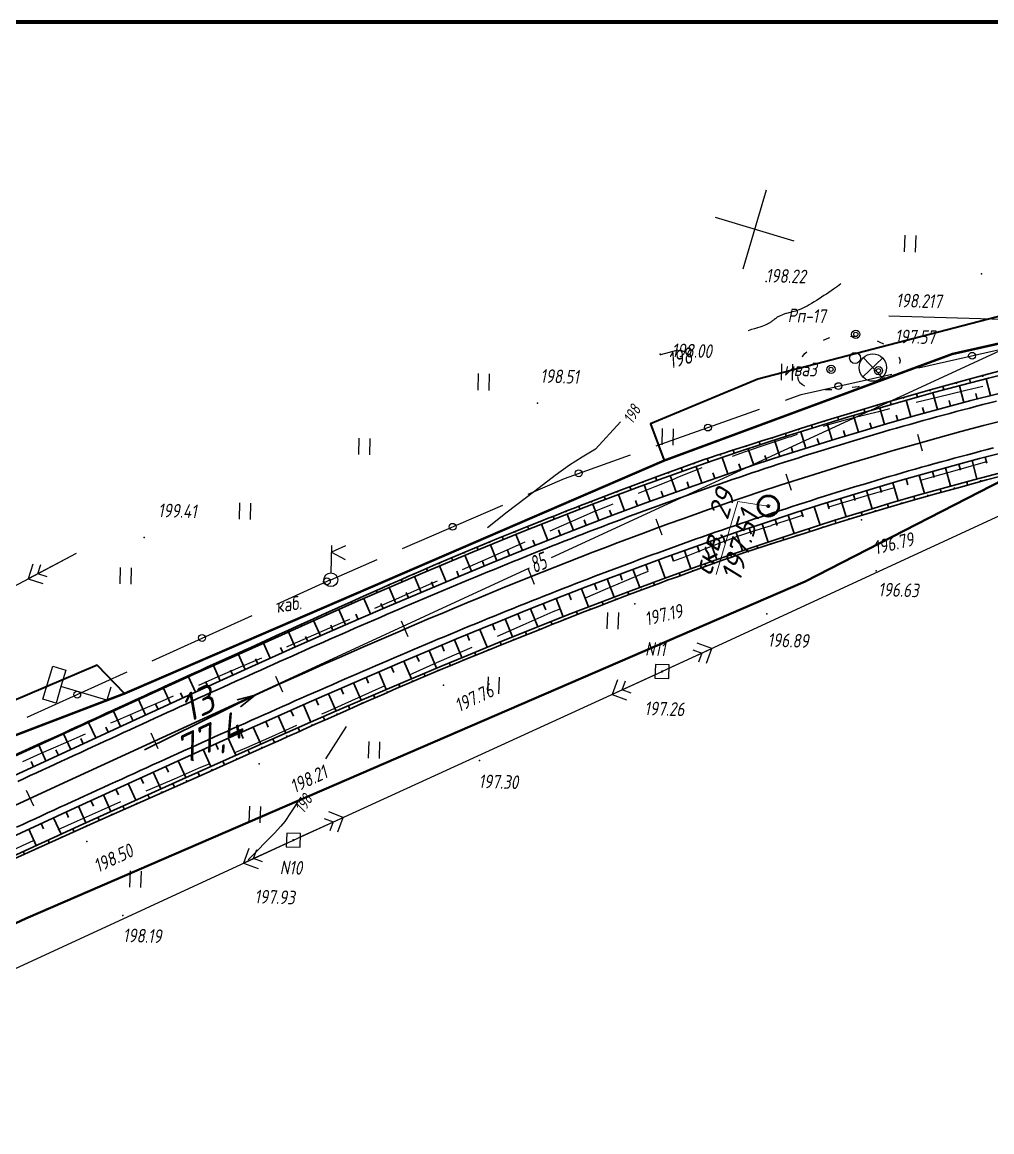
# Paper-space layout 'Лист1' of a CAD drawing. Header units: millimetres. Extents: x -631 to 409, y -3 to 286.
# Drawn here: x -334 to -192.5, y 124.6 to 286.5 of the extents above; entities that cross this region are included whole.
import ezdxf

# ---------------------------------------------------------------- set-up
doc = ezdxf.new("R2010")
doc.units = ezdxf.units.MM
doc.linetypes.add('CONTI', pattern=[0])
for name, color, linetype, lineweight in [('10', 1, 'Continuous', 35), ('геология', 7, 'Continuous', 20), ('КОПИЯ_ОСЬ_13_ОТКОСЫ', 7, 'Continuous', 30), ('КОПИЯ_ОСЬ_ГРАНИЦЫ_ПОЛОС', 7, 'Continuous', 30), ('ОСЬ_ВЕРХ_ПОКРЫТИЯ_ГРАНИЦЫ_ПОЛОС', 7, 'Continuous', 30), ('ОСЬ_ВЕРХ_ПОКРЫТИЯ_ОСЬ', 1, 'Continuous', 30), ('Уклоны ПЧ', 5, 'Continuous', 30)]:
    doc.layers.add(name, color=color, linetype=linetype, lineweight=lineweight)
for name, color, linetype in [('_Оформление', 7, 'Continuous'), ('_Ростелеком', 6, 'Continuous'), ('GOR_BDEFAULT', 212, 'CONTI'), ('NAD_MDEFAULT', 7, 'CONTI'), ('PI_OTDEFAULT', 172, 'CONTI'), ('PI_TTDEFAULT', 5, 'CONTI'), ('PLN_O', 7, 'CONTI'), ('SETKR', 2, 'CONTI'), ('SIT_LDEFAULT', 7, 'CONTI'), ('USLZNDEFAULT', 7, 'CONTI'), ('ZAPSKDEFAULT', 7, 'CONTI'), ('КОПИЯ_ОСЬ_ТАНГЕНСЫ', 1, 'Continuous'), ('ОСЬ_ВЕРХ_ПОКРЫТИЯ_ПИКЕТЫ', 1, 'Continuous')]:
    doc.layers.add(name, color=color, linetype=linetype)
doc.styles.add('eskd', font='isocpeur.ttf', dxfattribs={"width": 1.2, "height": 2})
doc.styles.add('SHRFT', font='isocpeui.ttf')
doc.styles.get("Standard").update_dxf_attribs({"font": 'isocpeui.ttf'})
doc.styles.add('ГОСТ', font='isocpeur.ttf', dxfattribs={"height": 4})
doc.linetypes.add('Связь', pattern='A,12.5,[130,ltypeshp.shx,S=1,R=-30,X=0,Y=0.9],1,[130,ltypeshp.shx,S=1,R=-30,X=0,Y=0.9],1,[130,ltypeshp.shx,S=1,R=-30,X=0,Y=0.9],4.5', length=19)

# ---------------------------------------------------------------- blocks, each defined once
blk = doc.blocks.new('BL_333')
at = {"color": 0}
for p, q in [((0, -6), (0, 6)), ((-6, 0), (6, 0))]:
    blk.add_line(p, q, dxfattribs=at)
blk = doc.blocks.new('BL_2011')
at = {"color": 0}
for p, q in [((0, 0), (0, 2.4)), ((1.6, 0), (1.6, 2.4))]:
    blk.add_line(p, q, dxfattribs=at)
blk = doc.blocks.new('BL_7')
at = {"color": 0}
for p, q in [((-1.4, 1.4), (1.4, -1.4)), ((-1.4, -1.4), (1.4, 1.4))]:
    blk.add_line(p, q, dxfattribs=at)
blk.add_circle((0, 0), 2, dxfattribs=at)
blk = doc.blocks.new('BL_2009')
at = {"color": 0}
for centre, radius in [((0, 3.46), 0.6), ((0, 3.46), 0.3), ((0, 0), 0.8), ((-3.46, -1.74), 0.6), ((-3.46, -1.74), 0.3), ((3.46, -1.74), 0.6), ((3.46, -1.74), 0.3)]:
    blk.add_circle(centre, radius, dxfattribs=at)
blk = doc.blocks.new('BL_27')
at = {"color": 0}
for p, q in [((1, 1), (-1, 1)), ((-1, 1), (-1, -1)), ((1, -1), (1, 1)), ((-1, -1), (1, -1))]:
    blk.add_line(p, q, dxfattribs=at)
blk.add_circle((0, 0), 0.1, dxfattribs=at)
blk = doc.blocks.new('BL_4017')
at = {"color": 0}
for p, q in [((0, 1), (0, 5)), ((2, 5), (0, 4)), ((0, 4), (2, 3))]:
    blk.add_line(p, q, dxfattribs=at)
blk.add_circle((0, 0), 1, dxfattribs=at)
blk = doc.blocks.new('BL_13')
at = {"color": 0}
for p, q in [((-2.5, 7), (-2.5, 9)), ((-2.5, 9), (2.5, 9)), ((2.5, 9), (2.5, 7)), ((0, 7), (-2.5, 7)), ((0, 0), (0, 7)), ((2.5, 7), (0, 7)), ((2, 0), (0, 0))]:
    blk.add_line(p, q, dxfattribs=at)
blk = doc.blocks.new('Стрелка')
at = {"layer": 'Уклоны ПЧ', "ltscale": 2}
for points in [[(-0.02, -0.05), (-0.02, 17.97)], [(-0.02, -0.05), (-0.58, 2.62)], [(-0.02, -0.05), (0.53, 2.62)]]:
    blk.add_lwpolyline(points, dxfattribs=at)

psp = doc.layouts.new('Лист1')

# ---------------------------------------------------------------- linework, layer by layer
at = {"layer": '10'}
for points in [[(-92.37, 258.43), (-170.38, 249.03), (-226.68, 234.41), (-242.31, 227.91), (-240.32, 222.54), (-285.42, 203.07), (-319.07, 188.56), (-323.09, 192.71), (-345.73, 183.06), (-454.27, 132.44), (-502.54, 98.35), (-496.17, 91.76), (-522.51, 73.93), (-531.79, 66.03), (-540.25, 58.84), (-582.85, 36.58), (-595.47, 25.73), (-599.68, 15.14)], [(358.59, 198.79), (260.03, 220.95), (172.12, 231.93), (84.45, 235.37), (-3.92, 238.51), (-96.69, 237.8), (-169.26, 228.22), (-179.86, 225.38), (-179.86, 225.38), (-219.76, 204.92), (-333.48, 155.76), (-439.31, 106.41), (-511.15, 56.46), (-555.55, 25.63), (-567.6, 12.84)], [(-567.6, 12.84), (-555.55, 25.63), (-511.15, 56.46), (-439.31, 106.41), (-333.48, 155.76), (-219.76, 204.92), (-179.86, 225.38), (-179.86, 225.38), (-169.26, 228.22), (-96.69, 237.8), (-3.92, 238.51), (84.45, 235.37), (172.12, 231.93), (260.03, 220.95), (358.59, 198.79)]]:
    psp.add_lwpolyline(points, dxfattribs=at)
at = {"layer": '_Оформление', "lineweight": 70, "ltscale": 200}
psp.add_lwpolyline([(409.25, 286.47), (-630.97, 286.47), (-630.97, 0.59), (409.25, 0.59)], close=True, dxfattribs=at)
at = {"layer": '_Ростелеком', "color": 5, "linetype": 'Связь', "const_width": 0.35}
psp.add_lwpolyline([(-104.02, 254.56), (-126.94, 251.99), (-153.92, 247.62), (-162.7, 246.06), (-198.28, 238.08), (-198.28, 238.08), (-240.32, 222.54), (-281.7, 204.68), (-319.07, 188.56), (-367.97, 169.88), (-391.2, 158.85), (-418.54, 146.96), (-437.37, 136.31), (-458.85, 122.81), (-496.17, 91.76), (-525.48, 71.05), (-540.25, 58.84)], dxfattribs=at)
at = {"layer": 'GOR_BDEFAULT', "color": 212, "elevation": 198, "flags": 128}
for points in [[(-214.56, 248.3), (-214.79, 248.13), (-215.05, 247.94), (-215.34, 247.74), (-215.64, 247.53), (-215.97, 247.3), (-216.31, 247.07), (-216.66, 246.83), (-217.02, 246.59), (-217.38, 246.35), (-217.74, 246.12), (-218.11, 245.88), (-218.47, 245.67), (-218.82, 245.46), (-219.17, 245.26), (-219.49, 245.07), (-219.81, 244.92), (-220.1, 244.78), (-220.39, 244.64), (-220.66, 244.53), (-220.92, 244.43), (-221.15, 244.35), (-221.38, 244.28), (-221.59, 244.22), (-221.79, 244.16), (-221.97, 244.11), (-222.15, 244.07), (-222.31, 244.03), (-222.46, 244), (-222.6, 243.97), (-222.72, 243.94), (-223.83, 243.44), (-223.89, 243.4), (-223.94, 243.35), (-223.99, 243.32), (-224.05, 243.28), (-224.1, 243.23), (-224.17, 243.19), (-224.22, 243.15), (-224.27, 243.11), (-224.34, 243.06), (-224.4, 243.02), (-224.46, 242.98), (-224.53, 242.92), (-224.58, 242.88), (-224.65, 242.83), (-224.72, 242.78), (-224.78, 242.74), (-224.85, 242.68), (-224.93, 242.63), (-225.03, 242.58), (-225.13, 242.52), (-225.26, 242.45), (-225.42, 242.37), (-225.61, 242.3), (-225.82, 242.21), (-226.08, 242.11), (-226.38, 242.01), (-226.73, 241.9), (-227.13, 241.77), (-227.57, 241.63), (-228.09, 241.48)], [(-240.88, 237.98), (-240.91, 237.98)], [(-240.88, 237.98), (-240.91, 237.98)], [(-238.33, 238.66), (-240.86, 237.98)], [(-246.7, 228.18), (-250.38, 224.2), (-252.32, 223.03), (-254.14, 221.86), (-256.23, 220.34), (-259.22, 218.08), (-263.27, 214.99), (-266.14, 212.75)], [(-246.7, 228.18), (-250.38, 224.2), (-252.32, 223.03), (-254.14, 221.86), (-256.23, 220.34), (-259.22, 218.08), (-263.27, 214.99), (-266.14, 212.75)], [(-286.75, 183.76), (-289.78, 179.04)], [(-293.38, 173.43), (-294.87, 171.14), (-295.67, 169.88), (-296.28, 169.2), (-296.75, 168.67), (-297.13, 168.24), (-301.02, 164.28)]]:
    psp.add_lwpolyline(points, dxfattribs=at)
at = {"layer": 'NAD_MDEFAULT', "color": 0}
psp.add_line((-207.55, 243.64), (-189.18, 243.13), dxfattribs=at)
at = {"layer": 'PI_TTDEFAULT', "color": 5}
for p in [(-194.03, 249.75, 197.64), (-225.44, 248.67, 198.22), (-240.91, 238.04, 198), (-258.82, 230.89, 198.51), (-211.56, 213.91, 196.79), (-316.22, 211.31, 199.41), (-209.42, 206.45, 196.63), (-244.63, 201.65, 197.19), (-225.34, 200.17, 196.89), (-240.65, 191.77, 197.26), (-272.55, 189.78, 197.76), (-299.45, 178.31, 198.21), (-267.28, 178.8, 197.3), (-324.57, 166.97, 198.5), (-294.45, 167.17, 197.93), (-319.32, 156.2, 198.19)]:
    psp.add_point(p, dxfattribs=at)
at = {"layer": 'PLN_O'}
for p, q in [((-203.2, 236.05), (-189.46, 239.16)), ((-220.36, 232.15), (-207.1, 235.15)), ((-222.63, 231.35), (-220.36, 232.15)), ((-241.49, 224.69), (-226.41, 230.02)), ((-254.9, 219.94), (-245.26, 223.35)), ((-260.2, 217.64), (-254.9, 219.94)), ((-278.54, 209.69), (-263.87, 216.05)), ((-288.98, 205.16), (-282.22, 208.09)), ((-296.84, 201.61), (-288.99, 205.17)), ((-315.06, 193.35), (-300.48, 199.96)), ((-333.27, 185.09), (-318.7, 191.7))]:
    psp.add_line(p, q, dxfattribs=at)
for centre in [(-195.4, 237.82), (-214.91, 233.39), (-233.95, 227.35), (-252.8, 220.68), (-271.2, 212.88), (-289.56, 204.91), (-307.77, 196.66), (-325.99, 188.4)]:
    psp.add_circle(centre, 0.5, dxfattribs=at)
at = {"layer": 'SIT_LDEFAULT', "color": 7}
for p, q in [((-217.06, 240.11), (-216.54, 240.34)), ((-216.54, 240.34), (-216.14, 240.48)), ((-213.15, 240.7), (-212.15, 240.62)), ((-209.24, 239.99), (-208.96, 239.87)), ((-208.96, 239.87), (-208.35, 239.54)), ((-220.17, 237.72), (-219.81, 238.17)), ((-219.81, 238.17), (-219.54, 238.42)), ((-220.19, 237.67), (-220.16, 237.72)), ((-206.08, 237.61), (-206.05, 237.59)), ((-206.05, 237.59), (-205.9, 237.12)), ((-205.91, 237.13), (-206, 236.67)), ((-220.74, 234.26), (-220.84, 234.8)), ((-220.53, 233.86), (-220.74, 234.26)), ((-220.16, 233.58), (-220.53, 233.86)), ((-219.79, 233.4), (-220.16, 233.58)), ((-212.01, 233.31), (-212.88, 233.17)), ((-211.89, 233.34), (-212.01, 233.31)), ((-208.61, 234.29), (-209, 234.1)), ((-208.14, 234.59), (-208.61, 234.29)), ((-193.82, 233.35), (-196.29, 232.76)), ((-216.76, 232.86), (-216.86, 232.87)), ((-216.07, 232.86), (-216.76, 232.86)), ((-215.86, 232.87), (-216.07, 232.86)), ((-200.51, 231.75), (-203.56, 231.01)), ((-196.29, 232.76), (-200.51, 231.75)), ((-207.43, 230.06), (-209.07, 229.65)), ((-212.84, 228.7), (-215.87, 227.89)), ((-209.07, 229.66), (-212.84, 228.7)), ((-215.87, 227.89), (-217.11, 227.51)), ((-222, 225.99), (-225.35, 224.86)), ((-220.92, 226.32), (-221.99, 225.97)), ((-228.5, 223.79), (-230.39, 223.12)), ((-225.35, 224.86), (-228.5, 223.79)), ((-197.18, 221.3), (-193.25, 222.39)), ((-238.56, 220), (-235.99, 221.03)), ((-235.99, 221.03), (-234.79, 221.51)), ((-201.52, 220.08), (-197.18, 221.3)), ((-244.08, 217.77), (-241.63, 218.77)), ((-241.63, 218.77), (-238.56, 219.99)), ((-209.44, 217.82), (-206.72, 218.6)), ((-202.88, 219.69), (-201.52, 220.07)), ((-183.15, 218.31), (-240.65, 191.77)), ((-215.18, 216.12), (-212.41, 216.96)), ((-212.41, 216.96), (-209.44, 217.82)), ((-250.79, 214.99), (-248.04, 216.14)), ((-248.04, 216.14), (-247.77, 216.25)), ((-216.32, 215.77), (-215.18, 216.12)), ((-256.95, 212.29), (-253.67, 213.74)), ((-253.67, 213.74), (-250.79, 214.99)), ((-224.68, 213.1), (-221.62, 214.09)), ((-221.62, 214.08), (-220.13, 214.56)), ((-229, 211.7), (-227.24, 212.27)), ((-227.24, 212.27), (-224.68, 213.09)), ((-261.5, 210.29), (-260.61, 210.68)), ((-231.97, 210.58), (-234.44, 209.63)), ((-230.27, 211.24), (-231.97, 210.58)), ((-229.65, 211.49), (-230.27, 211.24)), ((-229.65, 211.49), (-229, 211.7)), ((-344.54, 199.24), (-326.09, 209.01)), ((-265.99, 208.31), (-261.5, 210.29)), ((-234.44, 209.63), (-237.38, 208.47)), ((-326.97, 208.55), (-333.16, 205.27)), ((-332.49, 207.44), (-333.16, 205.27)), ((-331.75, 206.02), (-331.32, 207.37)), ((-269.76, 206.64), (-265.99, 208.31)), ((-237.38, 208.47), (-238.95, 207.84)), ((-330.39, 205.6), (-331.75, 206.02)), ((-243.54, 206), (-246.18, 204.91)), ((-242.67, 206.35), (-243.54, 206)), ((-333.16, 205.27), (-330.99, 204.6)), ((-279.07, 202.53), (-275, 204.32)), ((-275, 204.32), (-273.43, 205.01)), ((-246.18, 204.91), (-248.96, 203.73)), ((-282.58, 200.99), (-279.07, 202.53)), ((-248.96, 203.73), (-251.88, 202.48)), ((-255.55, 200.88), (-256.56, 200.45)), ((-290.69, 197.44), (-286.8, 199.15)), ((-286.8, 199.15), (-286.23, 199.4)), ((-256.56, 200.45), (-260.94, 198.54)), ((-260.94, 198.54), (-264.73, 196.88)), ((-294.56, 195.74), (-290.69, 197.44)), ((-233.39, 195.12), (-235.51, 195.9)), ((-295.4, 195.38), (-294.56, 195.74)), ((-269.88, 194.63), (-274, 192.82)), ((-268.39, 195.28), (-269.88, 194.63)), ((-239.75, 192.19), (-233.39, 195.12)), ((-236.17, 194.94), (-234.85, 194.45)), ((-234.85, 194.45), (-235.33, 193.13)), ((-234.17, 193), (-233.39, 195.12)), ((-302.17, 192.43), (-299.07, 193.78)), ((-274, 192.82), (-277.54, 191.26)), ((-305.84, 190.83), (-302.17, 192.43)), ((-294.45, 167.17), (-240.65, 191.77)), ((-241.56, 191.35), (-247.92, 188.44)), ((-308.24, 189.8), (-305.84, 190.83)), ((-281.19, 189.62), (-281.95, 189.28)), ((-247.14, 190.56), (-247.92, 188.44)), ((-246.47, 189.11), (-245.98, 190.43)), ((-313.1, 187.69), (-311.92, 188.2)), ((-281.95, 189.28), (-285.97, 187.49)), ((-247.92, 188.44), (-245.81, 187.65)), ((-245.15, 188.61), (-246.47, 189.11)), ((-320.37, 184.58), (-316.74, 186.13)), ((-316.74, 186.13), (-313.1, 187.69)), ((-285.97, 187.49), (-289.96, 185.7)), ((-321.1, 184.27), (-320.37, 184.59)), ((-289.96, 185.7), (-290.32, 185.54)), ((-293.97, 183.9), (-297.65, 182.26)), ((-331.25, 179.86), (-327.63, 181.44)), ((-327.63, 181.44), (-324.78, 182.69)), ((-297.65, 182.26), (-301.27, 180.66)), ((-333.94, 178.66), (-331.25, 179.84)), ((-301.27, 180.66), (-303.11, 179.85)), ((-306.79, 178.26), (-308.33, 177.6)), ((-308.33, 177.6), (-311.86, 176.08)), ((-311.86, 176.08), (-315.4, 174.57)), ((-315.4, 174.57), (-315.98, 174.33)), ((-319.65, 172.75), (-322.47, 171.52)), ((-325.99, 169.96), (-328.8, 168.69)), ((-322.47, 171.52), (-325.99, 169.96)), ((-293.55, 167.59), (-287.18, 170.5)), ((-289.96, 170.33), (-288.63, 169.83)), ((-287.18, 170.5), (-289.29, 171.29)), ((-287.97, 168.38), (-287.18, 170.5)), ((-288.63, 169.83), (-289.13, 168.51)), ((-347.12, 142.87), (-294.45, 167.17)), ((-332.43, 167.05), (-334, 166.34)), ((-295.36, 166.75), (-301.71, 163.82)), ((-334, 166.34), (-338.44, 164.3)), ((-300.94, 165.94), (-301.71, 163.82)), ((-300.26, 164.49), (-299.77, 165.81)), ((-301.71, 163.82), (-299.6, 163.04)), ((-298.94, 164), (-300.26, 164.49))]:
    psp.add_line(p, q, dxfattribs=at)
at = {"layer": 'геология', "color": 1, "linetype": 'Continuous'}
for p, q in [((-232.77, 205.92), (-229.6, 216.55)), ((-229.6, 216.55), (-225.19, 215.89))]:
    psp.add_line(p, q, dxfattribs=at)
at = {"layer": 'геология', "color": 1, "linetype": 'Continuous', "lineweight": 50}
for radius in [1.5, 0.103]:
    psp.add_circle((-225.14, 215.9), radius, dxfattribs=at)
at = {"layer": 'КОПИЯ_ОСЬ_13_ОТКОСЫ'}
for points in [[(-357.47, 169.19), (-317.95, 187.27), (-308.82, 191.41), (-301.5, 194.7), (-299.12, 195.77), (-293.25, 198.4), (-289.12, 200.24), (-284.98, 202.07), (-280.14, 204.17), (-275.28, 206.25), (-268.31, 209.18), (-261.31, 212.03), (-255.99, 214.15), (-250.65, 216.21), (-245.29, 218.22), (-243.87, 218.75), (-241.02, 219.79), (-235.3, 221.82), (-232.9, 222.64), (-231.47, 223.13), (-229.07, 223.94), (-228.59, 224.1), (-226.81, 224.68), (-225.04, 225.26), (-222.32, 226.14), (-217.95, 227.51), (-213.56, 228.85), (-209.17, 230.15), (-204.76, 231.41), (-200.86, 232.49), (-196.94, 233.53), (-193.02, 234.54), (-189.08, 235.52)], [(-357.47, 169.19), (-317.95, 187.27), (-308.82, 191.41), (-301.5, 194.7), (-299.12, 195.77), (-293.25, 198.4), (-289.12, 200.24), (-284.98, 202.07), (-280.14, 204.17), (-275.28, 206.25), (-268.31, 209.18), (-261.31, 212.03), (-255.99, 214.15), (-250.65, 216.21), (-245.29, 218.22), (-243.87, 218.75), (-241.02, 219.79), (-235.3, 221.82), (-232.9, 222.64), (-231.47, 223.13), (-229.07, 223.94), (-228.59, 224.1), (-226.81, 224.68), (-225.04, 225.26), (-222.32, 226.14), (-217.95, 227.51), (-213.56, 228.85), (-209.17, 230.15), (-204.76, 231.41), (-200.86, 232.49), (-196.94, 233.53), (-193.02, 234.54), (-189.08, 235.52)], [(-335.66, 179.32), (-330.74, 181.55), (-329.83, 181.97), (-328.01, 182.8), (-327.11, 183.22), (-326.2, 183.64), (-325.28, 184.05), (-324.38, 184.47), (-323.47, 184.89), (-322.56, 185.31), (-321.65, 185.72), (-320.74, 186.14), (-319.83, 186.56), (-318.92, 186.98), (-317.46, 187.64), (-316.19, 188.24), (-315.28, 188.65), (-314.36, 189.07), (-313.45, 189.48), (-312.54, 189.9), (-311.63, 190.32), (-308.89, 191.56), (-307.97, 191.97), (-307.06, 192.39), (-305.24, 193.23), (-304.33, 193.64), (-302.5, 194.47), (-301.58, 194.88), (-300.67, 195.29), (-299.2, 195.95), (-297.01, 196.95), (-295.18, 197.79), (-293.35, 198.62), (-291.53, 199.46), (-289.69, 200.29), (-287.86, 201.12), (-286.02, 201.94), (-284.19, 202.77), (-281.43, 203.99), (-280.51, 204.4), (-278.67, 205.21), (-277.74, 205.62), (-276.82, 206.01), (-275.89, 206.41), (-274.04, 207.21), (-271.25, 208.38), (-269.4, 209.17), (-266.6, 210.33), (-264.74, 211.11), (-262.31, 212.09), (-261, 212.63), (-260.06, 213.01), (-258.19, 213.75), (-257.25, 214.13), (-256.31, 214.5), (-254.43, 215.23), (-253.49, 215.6), (-252.54, 215.97), (-251.6, 216.33), (-249.71, 217.06), (-247.35, 217.97), (-241.19, 220.27), (-237.86, 221.48), (-234.52, 222.67), (-233.56, 223), (-232.6, 223.32), (-231.64, 223.63), (-230.67, 223.95), (-227.85, 224.85), (-226.07, 225.42), (-224.29, 225.97), (-220.43, 227.22), (-216.56, 228.43), (-212.68, 229.62), (-208.8, 230.77), (-204.9, 231.89), (-201, 233.01), (-197.09, 234.09), (-193.17, 235.14), (-189.24, 236.16)], [(-193.86, 234.96), (-193.81, 234.77)], [(-199.65, 233.38), (-199.5, 232.85)], [(-197.72, 233.91), (-197.67, 233.74)], [(-196.6, 231.01), (-197.24, 233.45)], [(-195.79, 234.44), (-195.64, 233.87)], [(-192.73, 232.01), (-193.35, 234.46)], [(-378.74, 156.5), (-316.92, 185.02), (-307.35, 189.4), (-300.51, 192.49), (-294.56, 195.16), (-289.52, 197.39), (-284.92, 199.4), (-280.77, 201.2), (-275.46, 203.46), (-270.14, 205.7), (-265.49, 207.61), (-260.83, 209.5), (-256.63, 211.17), (-252.41, 212.81), (-247.71, 214.61), (-242.99, 216.36), (-239.44, 217.65), (-235.88, 218.92), (-231.4, 220.48), (-226.9, 221.99), (-223.02, 223.27), (-219.13, 224.5), (-215.23, 225.71), (-211.31, 226.89), (-207.39, 228.03), (-203.46, 229.15), (-199.52, 230.23), (-195.57, 231.28), (-191.62, 232.29)], [(-205.42, 231.74), (-205.38, 231.58)], [(-203.5, 232.29), (-203.36, 231.8)], [(-201.58, 232.84), (-201.53, 232.68)], [(-200.46, 229.97), (-201.13, 232.41)], [(-194.66, 231.51), (-194.87, 232.33)], [(-211.19, 230.07), (-211.05, 229.6)], [(-209.27, 230.63), (-209.22, 230.48)], [(-208.16, 227.81), (-208.87, 230.24)], [(-207.35, 231.19), (-207.21, 230.72)], [(-204.32, 228.91), (-205, 231.35)], [(-202.39, 229.44), (-202.62, 230.26)], [(-198.53, 230.49), (-198.75, 231.31)], [(-216.93, 228.32), (-216.88, 228.17)], [(-215.01, 228.91), (-214.88, 228.46)], [(-213.1, 229.49), (-213.06, 229.34)], [(-212, 226.68), (-212.72, 229.11)], [(-206.24, 228.36), (-206.47, 229.17)], [(-220.74, 227.12), (-220.7, 226.98)], [(-219.65, 224.34), (-220.41, 226.74)], [(-218.83, 227.72), (-218.7, 227.28)], [(-215.83, 225.53), (-216.57, 227.94)], [(-213.92, 226.11), (-214.16, 226.91)], [(-210.08, 227.25), (-210.32, 228.06)], [(-226.46, 225.3), (-226.31, 224.85)], [(-224.55, 225.89), (-224.5, 225.74)], [(-223.46, 223.12), (-224.24, 225.52)], [(-222.65, 226.51), (-222.51, 226.08)], [(-217.74, 224.94), (-217.99, 225.74)], [(-347.99, 161.88), (-326.28, 171.9), (-310.82, 178.93), (-302.63, 182.63), (-297.16, 185.07), (-292.15, 187.29), (-285.53, 190.18), (-278.89, 193.04), (-274.31, 194.98), (-270.63, 196.52), (-266.95, 198.04), (-264.19, 199.17), (-260.5, 200.66), (-256.11, 202.4), (-251.71, 204.11), (-248.46, 205.35), (-244.28, 206.91), (-240.09, 208.45), (-233.54, 210.78), (-229.79, 212.07), (-226.03, 213.33), (-221.28, 214.9), (-217.45, 216.12), (-213.62, 217.32), (-209.78, 218.48), (-205.92, 219.61), (-202.06, 220.71), (-198.19, 221.78), (-194.31, 222.82), (-190.43, 223.83)], [(-232.17, 223.46), (-232.11, 223.29)], [(-230.27, 224.08), (-230.11, 223.59)], [(-228.36, 224.69), (-228.31, 224.53)], [(-227.26, 221.87), (-228.06, 224.27)], [(-221.56, 223.74), (-221.81, 224.53)], [(-235.95, 222.16), (-235.89, 221.99)], [(-234.07, 222.83), (-233.89, 222.3)], [(-231.05, 220.6), (-231.87, 222.99)], [(-229.16, 221.24), (-229.43, 222.04)], [(-225.36, 222.5), (-225.63, 223.3)], [(-197.33, 222.02), (-197.09, 221.13)], [(-195.4, 222.53), (-194.69, 219.87)], [(-193.47, 223.04), (-193.23, 222.16)], [(-346.91, 159.56), (-325.18, 169.49), (-310.61, 176.07), (-303.78, 179.13), (-298.77, 181.36), (-291.94, 184.38), (-287.38, 186.37), (-282.81, 188.34), (-280.07, 189.51), (-276.87, 190.87), (-272.75, 192.6), (-269.54, 193.93), (-264.04, 196.18), (-258.52, 198.4), (-256.22, 199.31), (-253.91, 200.21), (-250.68, 201.46), (-245.6, 203.39), (-240.5, 205.28), (-235.39, 207.13), (-232.6, 208.11), (-229.8, 209.08), (-227.94, 209.72), (-220.76, 212.11), (-215.43, 213.83), (-211.39, 215.08), (-207.35, 216.3), (-203.3, 217.48), (-199.23, 218.63), (-195.16, 219.74), (-191.07, 220.82)], [(-346.91, 159.56), (-325.18, 169.49), (-310.61, 176.07), (-303.78, 179.13), (-298.77, 181.36), (-291.94, 184.38), (-287.38, 186.37), (-282.81, 188.34), (-280.07, 189.51), (-276.87, 190.87), (-272.75, 192.6), (-269.54, 193.93), (-264.04, 196.18), (-258.52, 198.4), (-256.22, 199.31), (-253.91, 200.21), (-250.68, 201.46), (-245.6, 203.39), (-240.5, 205.28), (-235.39, 207.13), (-232.6, 208.11), (-229.8, 209.08), (-227.94, 209.72), (-220.76, 212.11), (-215.43, 213.83), (-211.39, 215.08), (-207.35, 216.3), (-203.3, 217.48), (-199.23, 218.63), (-195.16, 219.74), (-191.07, 220.82)], [(-346.76, 159.23), (-323.15, 169.87), (-307.63, 176.77), (-300.34, 179.99), (-298.52, 180.81), (-296.7, 181.62), (-294.89, 182.45), (-293.98, 182.85), (-293.43, 183.09), (-293.07, 183.25), (-291.26, 184.07), (-290.35, 184.48), (-289.44, 184.87), (-286.71, 186.09), (-285.8, 186.49), (-284.89, 186.89), (-283.07, 187.69), (-281.25, 188.48), (-279.43, 189.28), (-278.52, 189.68), (-277.6, 190.06), (-274.87, 191.25), (-273.96, 191.63), (-273.04, 192.01), (-271.2, 192.76), (-270.29, 193.14), (-269.37, 193.53), (-266.61, 194.64), (-264.78, 195.39), (-262.02, 196.49), (-260.19, 197.24), (-258.34, 197.96), (-257.42, 198.33), (-256.5, 198.7), (-255.58, 199.07), (-253.74, 199.78), (-251.9, 200.51), (-250.98, 200.87), (-250.05, 201.22), (-248.21, 201.94), (-245.44, 203), (-244.52, 203.34), (-243.59, 203.69), (-242.67, 204.04), (-241.74, 204.37), (-240.82, 204.72), (-239.89, 205.07), (-238.97, 205.4), (-238.41, 205.6), (-236.19, 206.42), (-235.26, 206.75), (-232.48, 207.76), (-231.55, 208.1), (-230.62, 208.42), (-229.69, 208.75), (-228.76, 209.08), (-224.07, 210.6), (-219.76, 211.97), (-216, 213.16), (-212.24, 214.32), (-208.47, 215.45), (-204.69, 216.55), (-200.9, 217.62), (-197.11, 218.68), (-193.3, 219.71), (-189.5, 220.71)], [(-241.59, 220.12), (-241.42, 219.64)], [(-239.72, 220.81), (-239.66, 220.65)], [(-238.6, 217.95), (-239.46, 220.34)], [(-237.84, 221.49), (-237.65, 220.98)], [(-234.83, 219.29), (-235.67, 221.68)], [(-232.94, 219.95), (-233.22, 220.75)], [(-203.11, 220.42), (-202.36, 217.75)], [(-201.19, 220.96), (-200.94, 220.07)], [(-199.26, 221.49), (-198.53, 218.83)], [(-245.34, 218.72), (-245.17, 218.27)], [(-243.47, 219.42), (-243.41, 219.27)], [(-242.36, 216.59), (-243.24, 218.98)], [(-236.72, 218.63), (-237, 219.42)], [(-208.88, 218.75), (-208.61, 217.86)], [(-206.96, 219.31), (-206.18, 216.64)], [(-205.04, 219.87), (-204.78, 218.98)], [(-197.98, 218.44), (-198.02, 218.61)], [(-196.05, 218.97), (-196.18, 219.47)], [(-194.12, 219.49), (-194.16, 219.66)], [(-249.08, 217.3), (-248.91, 216.87)], [(-247.21, 218.02), (-247.16, 217.87)], [(-246.12, 215.2), (-247, 217.59)], [(-240.48, 217.28), (-240.77, 218.07)], [(-214.62, 217.01), (-213.79, 214.34)], [(-212.71, 217.6), (-212.44, 216.7)], [(-210.79, 218.18), (-209.99, 215.51)], [(-203.75, 216.81), (-203.9, 217.31)], [(-201.83, 217.36), (-201.88, 217.52)], [(-199.9, 217.9), (-200.05, 218.41)], [(-252.81, 215.86), (-252.65, 215.44)], [(-250.95, 216.58), (-250.89, 216.44)], [(-249.86, 213.79), (-250.76, 216.17)], [(-247.99, 214.5), (-248.29, 215.29)], [(-244.24, 215.9), (-244.53, 216.7)], [(-218.44, 215.81), (-217.58, 213.13)], [(-216.53, 216.41), (-216.25, 215.52)], [(-209.52, 215.14), (-209.56, 215.29)], [(-207.6, 215.7), (-207.74, 216.18)], [(-205.68, 216.26), (-205.72, 216.42)], [(-258.4, 213.67), (-258.34, 213.53)], [(-256.54, 214.41), (-256.37, 213.99)], [(-254.68, 215.14), (-254.62, 215)], [(-253.59, 212.36), (-254.51, 214.72)], [(-251.73, 213.08), (-252.03, 213.87)], [(-224.14, 213.95), (-223.85, 213.06)], [(-222.24, 214.58), (-221.37, 211.91)], [(-220.34, 215.2), (-220.05, 214.31)], [(-215.26, 213.39), (-215.39, 213.84)], [(-213.34, 213.98), (-213.39, 214.13)], [(-211.43, 214.56), (-211.57, 215.02)], [(-262.11, 212.17), (-262.05, 212.04)], [(-260.26, 212.93), (-260.09, 212.52)], [(-257.32, 210.9), (-258.25, 213.26)], [(-255.45, 211.63), (-255.76, 212.42)], [(-229.83, 212.05), (-228.92, 209.38)], [(-227.94, 212.69), (-227.64, 211.8)], [(-226.04, 213.33), (-225.15, 210.65)], [(-219.07, 212.19), (-219.21, 212.61)], [(-217.16, 212.79), (-217.21, 212.93)], [(-265.81, 210.66), (-265.76, 210.53)], [(-263.96, 211.42), (-263.8, 211.02)], [(-261.03, 209.42), (-261.98, 211.76)], [(-259.18, 210.16), (-259.49, 210.94)], [(-233.61, 210.75), (-232.67, 208.09)], [(-231.72, 211.41), (-231.42, 210.51)], [(-224.79, 210.36), (-224.82, 210.48)], [(-222.88, 210.97), (-223, 211.36)], [(-220.98, 211.58), (-221.02, 211.71)], [(-269.51, 209.13), (-269.45, 209)], [(-267.66, 209.89), (-267.5, 209.51)], [(-264.74, 207.92), (-265.69, 210.25)], [(-262.89, 208.67), (-263.2, 209.45)], [(-237.38, 209.41), (-236.44, 206.75)], [(-235.5, 210.08), (-235.18, 209.19)], [(-230.48, 208.47), (-230.6, 208.8)], [(-228.59, 209.13), (-228.63, 209.24)], [(-226.69, 209.75), (-226.8, 210.1)], [(-273.19, 207.57), (-273.14, 207.45)], [(-272.13, 204.86), (-273.1, 207.17)], [(-271.35, 208.34), (-271.19, 207.98)], [(-268.44, 206.4), (-269.4, 208.72)], [(-266.59, 207.16), (-266.91, 207.94)], [(-243.03, 207.38), (-242.7, 206.49)], [(-241.15, 208.07), (-240.18, 205.4)], [(-239.27, 208.74), (-238.95, 207.85)], [(-234.24, 207.12), (-234.38, 207.48)], [(-232.36, 207.8), (-232.41, 207.93)], [(-276.86, 205.99), (-276.82, 205.87)], [(-275.82, 203.31), (-276.79, 205.61)], [(-275.03, 206.78), (-274.87, 206.43)], [(-270.29, 205.64), (-270.61, 206.41)], [(-246.78, 205.98), (-246.45, 205.1)], [(-244.9, 206.68), (-243.91, 204.02)], [(-238, 205.75), (-238.15, 206.14)], [(-236.13, 206.44), (-236.17, 206.57)], [(-280.53, 204.39), (-280.49, 204.29)], [(-279.5, 201.74), (-280.48, 204.02)], [(-278.7, 205.2), (-278.55, 204.85)], [(-273.98, 204.09), (-274.3, 204.86)], [(-250.52, 204.56), (-250.18, 203.68)], [(-248.65, 205.28), (-247.64, 202.63)], [(-241.76, 204.37), (-241.9, 204.77)], [(-239.88, 205.07), (-239.93, 205.2)], [(-284.19, 202.77), (-284.15, 202.68)], [(-283.17, 200.16), (-284.15, 202.43)], [(-282.36, 203.58), (-282.22, 203.27)], [(-277.66, 202.53), (-277.99, 203.29)], [(-256.11, 202.4), (-255.08, 199.76)], [(-254.25, 203.12), (-253.91, 202.24)], [(-252.38, 203.85), (-251.36, 201.2)], [(-247.37, 202.26), (-247.43, 202.4)], [(-245.5, 202.97), (-245.66, 203.37)], [(-243.63, 203.67), (-243.68, 203.81)], [(-287.84, 201.13), (-287.8, 201.05)], [(-286.84, 198.56), (-287.83, 200.81)], [(-286.01, 201.95), (-285.88, 201.67)], [(-281.34, 200.95), (-281.67, 201.71)], [(-259.83, 200.92), (-258.78, 198.29)], [(-257.97, 201.66), (-257.62, 200.78)], [(-251.1, 200.82), (-251.16, 200.96)], [(-249.24, 201.54), (-249.4, 201.95)], [(-290.5, 196.95), (-291.49, 199.19)], [(-291.48, 199.48), (-291.45, 199.41)], [(-289.66, 200.3), (-289.54, 200.05)], [(-285.01, 199.36), (-285.34, 200.11)], [(-263.54, 199.43), (-262.48, 196.81)], [(-261.69, 200.18), (-261.33, 199.3)], [(-254.83, 199.36), (-254.88, 199.5)], [(-252.97, 200.09), (-253.14, 200.51)], [(-294.16, 195.33), (-295.14, 197.55)], [(-295.12, 197.82), (-295.09, 197.76)], [(-293.3, 198.65), (-293.2, 198.43)], [(-288.67, 197.76), (-289, 198.51)], [(-267.25, 197.92), (-266.17, 195.31)], [(-265.39, 198.68), (-265.04, 197.81)], [(-260.41, 197.15), (-260.58, 197.57)], [(-258.55, 197.88), (-258.6, 198.03)], [(-256.69, 198.63), (-256.86, 199.05)], [(-297.81, 193.7), (-298.8, 195.91)], [(-298.75, 196.15), (-298.73, 196.09)], [(-296.94, 196.98), (-296.85, 196.79)], [(-292.33, 196.14), (-292.66, 196.88)], [(-270.94, 196.39), (-269.86, 193.8)], [(-269.09, 197.16), (-268.74, 196.29)], [(-264.12, 195.66), (-264.29, 196.08)], [(-262.26, 196.4), (-262.32, 196.54)], [(-301.46, 192.06), (-302.46, 194.27)], [(-302.4, 194.51), (-302.38, 194.45)], [(-300.58, 195.33), (-300.5, 195.15)], [(-295.99, 194.52), (-296.32, 195.25)], [(-274.63, 194.85), (-273.54, 192.27)], [(-272.79, 195.62), (-272.43, 194.76)], [(-267.82, 194.15), (-267.99, 194.57)], [(-265.97, 194.9), (-266.03, 195.04)], [(-305.11, 190.41), (-306.11, 192.63)], [(-306.05, 192.86), (-306.02, 192.81)], [(-304.23, 193.69), (-304.15, 193.51)], [(-299.64, 192.88), (-299.97, 193.62)], [(-278.31, 193.29), (-277.23, 190.72)], [(-276.47, 194.07), (-276.11, 193.21)], [(-271.52, 192.63), (-271.69, 193.04)], [(-269.68, 193.4), (-269.73, 193.53)], [(-308.75, 188.76), (-309.76, 190.98)], [(-309.68, 191.2), (-309.66, 191.15)], [(-307.86, 192.02), (-307.79, 191.87)], [(-303.28, 191.24), (-303.62, 191.98)], [(-281.99, 191.71), (-280.89, 189.16)], [(-280.15, 192.5), (-279.79, 191.65)], [(-275.22, 191.1), (-275.39, 191.49)], [(-273.37, 191.87), (-273.43, 192.01)], [(-313.32, 189.54), (-313.3, 189.49)], [(-311.51, 190.38), (-311.44, 190.22)], [(-306.93, 189.59), (-307.26, 190.33)], [(-285.66, 190.12), (-284.56, 187.58)], [(-283.83, 190.92), (-283.46, 190.07)], [(-278.89, 189.51), (-279.07, 189.93)], [(-277.05, 190.3), (-277.11, 190.44)], [(-316.96, 187.88), (-316.94, 187.83)], [(-315.14, 188.71), (-315.08, 188.57)], [(-312.38, 187.09), (-313.41, 189.33)], [(-310.57, 187.93), (-310.91, 188.67)], [(-289.33, 188.52), (-288.22, 186)], [(-287.5, 189.33), (-287.13, 188.48)], [(-282.56, 187.91), (-282.75, 188.36)], [(-280.72, 188.71), (-280.79, 188.86)], [(-320.6, 186.21), (-320.58, 186.16)], [(-318.78, 187.04), (-318.72, 186.91)], [(-316.02, 185.43), (-317.05, 187.67)], [(-314.2, 186.26), (-314.55, 187.01)], [(-292.99, 186.91), (-291.88, 184.4)], [(-291.16, 187.72), (-290.79, 186.88)], [(-286.22, 186.3), (-286.42, 186.78)], [(-284.39, 187.11), (-284.46, 187.27)], [(-324.23, 184.54), (-324.21, 184.5)], [(-322.42, 185.38), (-322.36, 185.25)], [(-319.66, 183.76), (-320.69, 186.01)], [(-317.84, 184.6), (-318.19, 185.35)], [(-296.65, 185.29), (-295.54, 182.79)], [(-294.82, 186.1), (-294.45, 185.27)], [(-289.87, 184.68), (-290.09, 185.18)], [(-288.05, 185.49), (-288.12, 185.66)], [(-326.05, 183.71), (-326, 183.58)], [(-323.29, 182.08), (-324.33, 184.35)], [(-321.47, 182.92), (-321.82, 183.67)], [(-300.3, 183.66), (-299.19, 181.18)], [(-298.48, 184.48), (-298.11, 183.65)], [(-293.53, 183.05), (-293.76, 183.58)], [(-291.7, 183.87), (-291.78, 184.04)], [(-329.69, 182.04), (-329.63, 181.92)], [(-326.92, 180.41), (-327.97, 182.68)], [(-327.87, 182.87), (-327.85, 182.83)], [(-325.1, 181.24), (-325.45, 182)], [(-303.95, 182.03), (-302.84, 179.55)], [(-302.13, 182.85), (-301.76, 182.02)], [(-297.18, 181.41), (-297.42, 181.96)], [(-295.35, 182.24), (-295.44, 182.42)], [(-333.33, 180.38), (-333.27, 180.26)], [(-330.55, 178.73), (-331.61, 181.02)], [(-331.51, 181.21), (-331.49, 181.17)], [(-328.74, 179.57), (-329.09, 180.33)], [(-307.6, 180.38), (-306.49, 177.92)], [(-305.78, 181.21), (-305.4, 180.39)], [(-300.82, 179.77), (-301.07, 180.34)], [(-299, 180.6), (-299.09, 180.78)], [(-332.37, 177.89), (-332.72, 178.66)], [(-311.24, 178.74), (-310.13, 176.29)], [(-309.42, 179.56), (-309.05, 178.74)], [(-304.48, 178.16), (-304.73, 178.71)], [(-302.65, 178.96), (-302.74, 179.15)], [(-314.89, 177.08), (-313.78, 174.64)], [(-313.06, 177.91), (-312.69, 177.1)], [(-308.14, 176.54), (-308.38, 177.07)], [(-306.31, 177.35), (-306.39, 177.53)], [(-318.53, 175.43), (-317.42, 173)], [(-316.71, 176.25), (-316.34, 175.44)], [(-311.8, 174.91), (-312.03, 175.43)], [(-309.97, 175.73), (-310.05, 175.9)], [(-322.17, 173.77), (-321.07, 171.35)], [(-320.35, 174.6), (-319.98, 173.79)], [(-315.45, 173.29), (-315.67, 173.79)], [(-313.62, 174.1), (-313.7, 174.27)], [(-325.81, 172.11), (-324.71, 169.7)], [(-323.99, 172.94), (-323.62, 172.14)], [(-319.11, 171.66), (-319.32, 172.14)], [(-317.28, 172.48), (-317.35, 172.63)], [(-329.44, 170.44), (-328.34, 168.05)], [(-327.62, 171.28), (-327.26, 170.48)], [(-322.76, 170.04), (-322.96, 170.49)], [(-320.93, 170.85), (-321, 171)], [(-333.07, 168.76), (-331.98, 166.39)], [(-331.26, 169.6), (-330.89, 168.81)], [(-326.41, 168.4), (-326.61, 168.84)], [(-324.59, 169.22), (-324.65, 169.37)], [(-330.06, 166.76), (-330.25, 167.18)], [(-328.23, 167.58), (-328.3, 167.72)], [(-333.7, 165.11), (-333.88, 165.51)], [(-331.88, 165.93), (-331.94, 166.07)]]:
    psp.add_lwpolyline(points, dxfattribs=at)
at = {"layer": 'КОПИЯ_ОСЬ_ГРАНИЦЫ_ПОЛОС'}
psp.add_lwpolyline([(-191.86, 231.2), (-192.83, 230.95), (-193.81, 230.7), (-194.78, 230.45), (-195.75, 230.2), (-196.73, 229.94), (-197.7, 229.68), (-198.67, 229.42), (-199.64, 229.16), (-200.61, 228.9), (-201.58, 228.63), (-202.55, 228.36), (-203.52, 228.1), (-204.48, 227.82), (-205.45, 227.55), (-206.42, 227.27), (-207.38, 227), (-208.35, 226.72), (-209.31, 226.44), (-210.28, 226.15), (-211.24, 225.87), (-212.21, 225.58), (-213.17, 225.29), (-214.13, 225), (-215.09, 224.71), (-216.05, 224.41), (-217.01, 224.12), (-217.97, 223.82), (-218.93, 223.52), (-219.89, 223.22), (-220.85, 222.91), (-221.81, 222.61), (-222.76, 222.3), (-223.72, 221.99), (-224.68, 221.68), (-225.63, 221.36), (-226.59, 221.05), (-227.54, 220.73), (-228.49, 220.41), (-229.44, 220.09), (-230.4, 219.76), (-231.35, 219.44), (-232.3, 219.11), (-233.25, 218.78), (-234.2, 218.45), (-235.14, 218.12), (-236.09, 217.79), (-237.04, 217.45), (-237.99, 217.11), (-238.93, 216.77), (-239.88, 216.43), (-240.82, 216.09), (-241.76, 215.75), (-242.71, 215.4), (-243.65, 215.05), (-244.59, 214.71), (-245.53, 214.36), (-246.47, 214), (-247.41, 213.65), (-248.35, 213.29), (-249.29, 212.94), (-250.23, 212.58), (-251.17, 212.22), (-252.1, 211.86), (-253.04, 211.5), (-253.97, 211.14), (-254.91, 210.77), (-255.84, 210.4), (-256.78, 210.04), (-257.71, 209.67), (-258.64, 209.3), (-259.58, 208.93), (-260.51, 208.55), (-261.44, 208.18), (-262.37, 207.8), (-263.3, 207.43), (-264.23, 207.05), (-265.16, 206.67), (-266.09, 206.29), (-267.01, 205.91), (-267.94, 205.53), (-268.87, 205.14), (-269.79, 204.76), (-270.72, 204.37), (-271.64, 203.99), (-272.57, 203.6), (-273.49, 203.21), (-274.42, 202.82), (-275.34, 202.43), (-276.26, 202.04), (-277.19, 201.65), (-278.11, 201.25), (-279.03, 200.86), (-279.95, 200.46), (-280.87, 200.07), (-281.79, 199.67), (-282.71, 199.27), (-283.63, 198.87), (-284.55, 198.47), (-285.47, 198.07), (-286.38, 197.67), (-287.3, 197.27), (-288.22, 196.87), (-289.14, 196.47), (-290.05, 196.06), (-290.97, 195.66), (-291.88, 195.25), (-292.8, 194.85), (-293.72, 194.44), (-294.63, 194.03), (-295.54, 193.62), (-296.46, 193.22), (-297.37, 192.81), (-298.29, 192.4), (-299.2, 191.99), (-300.11, 191.58), (-301.02, 191.16), (-301.94, 190.75), (-302.85, 190.34), (-303.76, 189.93), (-304.67, 189.51), (-305.58, 189.1), (-306.49, 188.69), (-307.4, 188.27), (-308.32, 187.86), (-309.23, 187.44), (-310.14, 187.03), (-311.05, 186.61), (-311.96, 186.2), (-312.86, 185.78), (-313.77, 185.36), (-314.68, 184.95), (-315.59, 184.53), (-316.5, 184.11), (-317.41, 183.69), (-318.32, 183.28), (-319.23, 182.86), (-320.13, 182.44), (-321.04, 182.02), (-321.95, 181.6), (-322.86, 181.19), (-323.77, 180.77), (-324.67, 180.35), (-325.58, 179.93), (-326.49, 179.51), (-327.4, 179.09), (-328.3, 178.67), (-329.21, 178.26), (-330.12, 177.84), (-331.03, 177.42), (-331.93, 177), (-332.84, 176.58), (-333.75, 176.16), (-334.66, 175.74)], dxfattribs=at)
at = {"layer": 'КОПИЯ_ОСЬ_ТАНГЕНСЫ'}
for p, q in [((-256.77, 208.38), (-176.6, 245.38)), ((-432.05, 127.49), (-259.97, 206.91))]:
    psp.add_line(p, q, dxfattribs=at)
at = {"layer": 'ОСЬ_ВЕРХ_ПОКРЫТИЯ_ГРАНИЦЫ_ПОЛОС'}
for points in [[(-389.02, 151.75), (-316.92, 185.02), (-307.35, 189.4), (-300.51, 192.49), (-294.56, 195.16), (-289.52, 197.39), (-284.92, 199.4), (-280.77, 201.2), (-275.46, 203.46), (-270.14, 205.7), (-265.49, 207.61), (-260.83, 209.5), (-256.63, 211.17), (-252.41, 212.81), (-247.71, 214.61), (-242.99, 216.36), (-239.44, 217.65), (-235.88, 218.92), (-231.4, 220.48), (-226.9, 221.99), (-223.02, 223.27), (-219.13, 224.5), (-215.23, 225.71), (-211.31, 226.89), (-207.39, 228.03), (-203.46, 229.15), (-199.52, 230.23), (-195.57, 231.28), (-191.62, 232.29)], [(-347.99, 161.88), (-326.28, 171.9), (-310.82, 178.93), (-302.63, 182.63), (-297.16, 185.07), (-292.15, 187.29), (-285.53, 190.18), (-278.89, 193.04), (-274.31, 194.98), (-270.63, 196.52), (-266.95, 198.04), (-264.19, 199.17), (-260.5, 200.66), (-256.11, 202.4), (-251.71, 204.11), (-248.46, 205.35), (-244.28, 206.91), (-240.09, 208.45), (-233.54, 210.78), (-229.79, 212.07), (-226.03, 213.33), (-221.28, 214.9), (-217.45, 216.12), (-213.62, 217.32), (-209.78, 218.48), (-205.92, 219.61), (-202.06, 220.71), (-198.19, 221.78), (-194.31, 222.82), (-190.43, 223.83)], [(-192.27, 224.39), (-193.22, 224.14), (-194.18, 223.89), (-195.13, 223.64), (-196.09, 223.39), (-197.04, 223.13), (-198, 222.87), (-198.95, 222.61), (-199.9, 222.35), (-200.85, 222.09), (-201.8, 221.82), (-202.76, 221.56), (-203.71, 221.29), (-204.66, 221.02), (-205.6, 220.75), (-206.55, 220.47), (-207.5, 220.19), (-208.45, 219.92), (-209.4, 219.64), (-210.34, 219.35), (-211.29, 219.07), (-212.23, 218.78), (-213.18, 218.5), (-214.12, 218.21), (-215.07, 217.92), (-216.01, 217.62), (-216.95, 217.33), (-217.89, 217.03), (-218.84, 216.73), (-219.78, 216.43), (-220.72, 216.13), (-221.66, 215.82), (-222.59, 215.52), (-223.53, 215.21), (-224.47, 214.9), (-225.41, 214.59), (-226.34, 214.28), (-227.28, 213.97), (-228.21, 213.66), (-229.14, 213.34), (-230.07, 213.03), (-231.01, 212.71), (-231.94, 212.39), (-232.87, 212.07), (-233.8, 211.75), (-234.73, 211.42), (-235.66, 211.1), (-236.59, 210.77), (-237.51, 210.44), (-238.44, 210.11), (-239.37, 209.77), (-240.3, 209.44), (-241.22, 209.1), (-242.15, 208.77), (-243.07, 208.43), (-244, 208.09), (-244.92, 207.74), (-245.85, 207.4), (-246.77, 207.05), (-247.69, 206.71), (-248.61, 206.36), (-249.54, 206.01), (-250.46, 205.66), (-251.38, 205.31), (-252.3, 204.95), (-253.22, 204.6), (-254.14, 204.24), (-255.06, 203.88), (-255.97, 203.52), (-256.89, 203.16), (-257.81, 202.8), (-258.73, 202.44), (-259.64, 202.07), (-260.56, 201.71), (-261.48, 201.34), (-262.39, 200.97), (-263.31, 200.6), (-264.22, 200.23), (-265.14, 199.86), (-266.05, 199.49), (-266.96, 199.12), (-267.88, 198.74), (-268.79, 198.37), (-269.7, 197.99), (-270.61, 197.61), (-271.53, 197.23), (-272.44, 196.85), (-273.35, 196.47), (-274.26, 196.09), (-275.17, 195.7), (-276.08, 195.32), (-276.99, 194.94), (-277.9, 194.55), (-278.81, 194.16), (-279.72, 193.78), (-280.63, 193.39), (-281.53, 193), (-282.44, 192.61), (-283.35, 192.22), (-284.26, 191.82), (-285.16, 191.43), (-286.07, 191.04), (-286.98, 190.64), (-287.88, 190.25), (-288.79, 189.85), (-289.69, 189.46), (-290.6, 189.06), (-291.5, 188.66), (-292.41, 188.26), (-293.31, 187.87), (-294.22, 187.47), (-295.12, 187.07), (-296.03, 186.67), (-296.93, 186.26), (-297.84, 185.86), (-298.74, 185.46), (-299.64, 185.06), (-300.55, 184.65), (-301.45, 184.25), (-302.35, 183.84), (-303.26, 183.44), (-304.16, 183.03), (-305.06, 182.63), (-305.96, 182.22), (-306.87, 181.82), (-307.77, 181.41), (-308.67, 181), (-309.57, 180.59), (-310.47, 180.19), (-311.38, 179.78), (-312.28, 179.37), (-313.18, 178.96), (-314.08, 178.55), (-314.98, 178.14), (-315.89, 177.73), (-316.79, 177.32), (-317.69, 176.91), (-318.59, 176.5), (-319.49, 176.09), (-320.39, 175.68), (-321.29, 175.27), (-322.2, 174.86), (-323.1, 174.45), (-324, 174.04), (-324.9, 173.63), (-325.8, 173.22), (-326.7, 172.8), (-327.61, 172.39), (-328.51, 171.97), (-329.42, 171.55), (-330.32, 171.14), (-331.22, 170.72), (-332.13, 170.3), (-333.03, 169.88), (-333.94, 169.47), (-334.84, 169.05)]]:
    psp.add_lwpolyline(points, dxfattribs=at)
at = {"layer": 'ОСЬ_ВЕРХ_ПОКРЫТИЯ_ОСЬ'}
psp.add_lwpolyline([(-381.44, 150.85), (-327.96, 175.53), (-327.96, 175.53), (-317.16, 180.51), (-309.95, 183.81), (-304.54, 186.28), (-300.03, 188.32), (-296.41, 189.95), (-292.79, 191.57), (-290.08, 192.77), (-287.36, 193.97), (-284.63, 195.17), (-281.91, 196.35), (-279.18, 197.53), (-276.45, 198.7), (-274.62, 199.48), (-272.8, 200.25), (-270.97, 201.02), (-269.14, 201.78), (-267.31, 202.54), (-265.48, 203.3), (-263.64, 204.05), (-261.81, 204.79), (-259.97, 205.54), (-258.13, 206.27), (-256.29, 207), (-254.44, 207.73), (-252.6, 208.45), (-250.75, 209.17), (-248.9, 209.88), (-247.05, 210.58), (-245.19, 211.28), (-243.33, 211.97), (-241.47, 212.66), (-239.61, 213.34), (-237.75, 214.01), (-235.88, 214.68), (-234.01, 215.34), (-232.14, 215.99), (-230.27, 216.64), (-228.39, 217.28), (-226.51, 217.91), (-226.51, 217.91, -0.054754), (-119.8, 240.99)], format="xyb", dxfattribs=at)
at = {"layer": 'ОСЬ_ВЕРХ_ПОКРЫТИЯ_ПИКЕТЫ'}
for p, q in [((-202.66, 223.92), (-203.34, 226.33)), ((-221.76, 218.16), (-222.53, 220.53)), ((-240.62, 211.64), (-241.48, 213.99)), ((-259.25, 204.48), (-260.18, 206.8)), ((-259.25, 204.48), (-260.18, 206.8)), ((-277.69, 196.81), (-278.68, 199.11)), ((-295.98, 188.77), (-297, 191.05)), ((-314.18, 180.5), (-315.22, 182.77)), ((-332.34, 172.13), (-333.39, 174.4))]:
    psp.add_line(p, q, dxfattribs=at)

# ---------------------------------------------------------------- block references
at = {"layer": '_Ростелеком', "rotation": 73.41206077923891}
psp.add_blockref('BL_13', (-321.65, 187.57), dxfattribs=at)
at = {"layer": 'SETKR', "color": 82, "rotation": 73.41206077923891}
psp.add_blockref('BL_333', (-227.1, 256.27), dxfattribs=at)
at = {"layer": 'USLZNDEFAULT', "color": 7, "rotation": 358.4120607792389}
for name, p in [('BL_2009', (-212.47, 237.49)), ('BL_7', (-209.89, 236.1)), ('BL_4017', (-288.98, 205.16)), ('BL_27', (-240.65, 191.77)), ('BL_27', (-294.45, 167.17))]:
    psp.add_blockref(name, p, dxfattribs=at)
at = {"layer": 'ZAPSKDEFAULT', "color": 7, "rotation": 358.4120607792389}
for p in [(-205.24, 252.99), (-223.23, 234.25), (-267.48, 232.82), (-240.64, 224.83), (-284.89, 223.4), (-302.31, 213.98), (-319.72, 204.56), (-248.64, 198), (-266.05, 188.58), (-283.47, 179.15), (-300.88, 169.73), (-318.29, 160.31)]:
    psp.add_blockref('BL_2011', p, dxfattribs=at)
at = {"layer": 'Уклоны ПЧ', "rotation": 116.259756312411}
psp.add_blockref('Стрелка', (-300.08, 188.32), dxfattribs=at)

# ---------------------------------------------------------------- texts
at = {"layer": 'GOR_BDEFAULT', "color": 212, "style": 'SHRFT', "width": 0.75}
for height, rotation, p in [(2.362, 15.3542, (-239.43, 235.9, 198)), (1.722, 59.448, (-244.95, 227.76, 198)), (1.722, 59.448, (-244.95, 227.76, 198)), (1.722, 57.2866, (-292.93, 170.96, 198))]:
    psp.add_text('198', height=height, rotation=rotation, dxfattribs=at).set_placement(p)
at = {"layer": 'NAD_MDEFAULT', "color": 7, "style": 'eskd', "oblique": 10, "width": 0.8}
for s, rotation, p in [(' 198.217', 358.4121, (-207.51, 244.95)), (' Рп-17', 358.4121, (-223.33, 242.76)), (' 197.57', 358.4121, (-207.66, 239.7)), ('ива3', 358.4121, (-222.86, 234.93)), ('каб.', 8.4255, (-296.83, 200.32)), ('N11', 358.1429, (-243.12, 194.1)), ('N10', 358.1429, (-296.43, 162.22))]:
    psp.add_text(s, height=2, rotation=rotation, dxfattribs=at).set_placement(p)
at = {"layer": 'PI_OTDEFAULT', "color": 172, "style": 'eskd', "oblique": 10, "width": 0.8}
for s, rotation, p in [('198.22', 358.4121, (-225.49, 248.53)), ('198.00', 358.4121, (-239.22, 237.64)), ('198.51', 358.4121, (-258.41, 233.89)), ('199.41', 358.4121, (-314.19, 214.29)), ('196.79', 13.4121, (-209.49, 208.8)), ('196.63', 358.4121, (-209.09, 202.75)), ('197.19', 13.4121, (-242.88, 198.43)), ('196.89', 358.4121, (-225.24, 195.38)), ('197.76', 25.4121, (-270.26, 185.77)), ('197.26', 358.4121, (-243.22, 185.41)), ('198.21', 25.4121, (-294.28, 173.99)), ('197.30', 358.4121, (-267.42, 174.77)), ('198.50', 25.4121, (-322.94, 162.38)), ('197.93', 358.4121, (-300.11, 157.96)), ('198.19', 358.4121, (-319.32, 152.31))]:
    psp.add_text(s, height=2, rotation=rotation, dxfattribs=at).set_placement(p)
at = {"layer": 'геология', "color": 1, "style": 'ГОСТ', "oblique": 15}
for s, p in [('скв. 29', (-233.48, 205.62)), ('197.51', (-229.29, 204.66))]:
    psp.add_text(s, height=3, rotation=73.5121, dxfattribs=at).set_placement(p)
at = {"layer": 'ОСЬ_ВЕРХ_ПОКРЫТИЯ_ПИКЕТЫ', "width": 0.6}
psp.add_text('85', height=2.5, rotation=21.8746, dxfattribs=at).set_placement((-259.29, 206.07))
at = {"layer": 'Уклоны ПЧ', "style": 'ГОСТ', "oblique": 15}
for s, p in [('13', (-309.84, 184.21)), ('77,4', (-310.44, 178.18))]:
    psp.add_text(s, height=4, rotation=25.0963, dxfattribs=at).set_placement(p)

doc.saveas('drawing.dxf')
